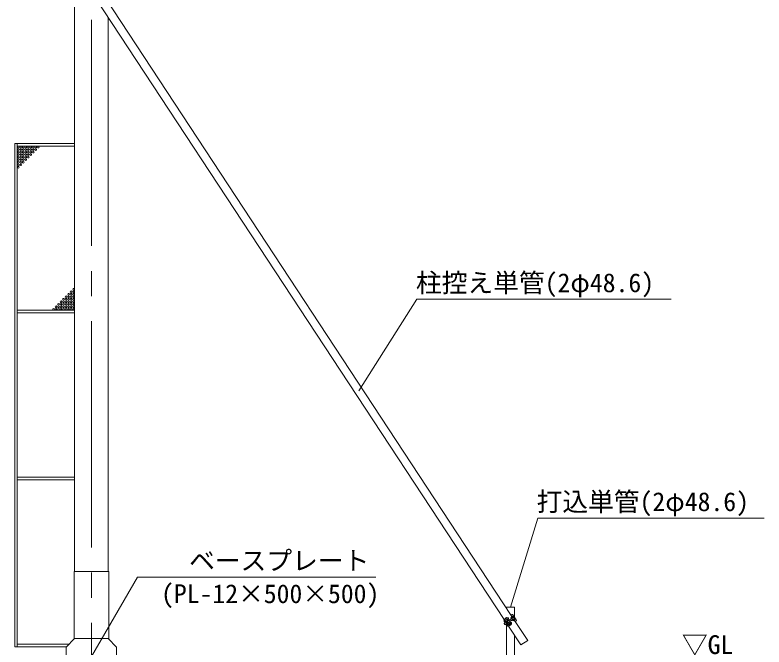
# Model space of a CAD drawing. Units: millimetres, scale not verified. Extents: x -30584 to 1616, y -23100 to 23100.
# Drawn here: x -8320 to -3851, y 6002 to 9774 of the extents above; entities that cross this region are included whole.
import ezdxf
from ezdxf.enums import TextEntityAlignment as Align

# ---------------------------------------------------------------- set-up
doc = ezdxf.new("R2010")
doc.units = ezdxf.units.MM
doc.header["$LTSCALE"] = 150
doc.linetypes.add('CHAIN2', pattern=[12, 9, -1, 1, -1])
for name, color, linetype, lineweight in [('0-2_ACCG-3018', 7, 'Continuous', 18), ('0-E_大型柱', 7, 'Continuous', 18), ('1-0_単管', 7, 'Continuous', 18), ('1-1_単管ｸﾗﾝﾌﾟ', 7, 'Continuous', 18), ('1-5_通芯', 1, 'CHAIN2', 18), ('1-8_標準ﾊﾟﾈﾙ', 7, 'Continuous', 18), ('1-A_文字', 7, 'Continuous', 18)]:
    doc.layers.add(name, color=color, linetype=linetype, lineweight=lineweight)
doc.styles.add('ＭＳ ゴシック', font='')
doc.styles.get('ＭＳ ゴシック').set_extended_font_data('MS Gothic')

msp = doc.modelspace()

# ---------------------------------------------------------------- linework, layer by layer
at = {"layer": '0-2_ACCG-3018'}
for centre in [(-8300.9, 8985.5), (-8285.9, 8985.5), (-8270.9, 8985.5), (-8255.9, 8985.5), (-8240.9, 8985.5), (-8225.9, 8985.5), (-8210.9, 8985.5), (-8195.9, 8985.5), (-8180.9, 8985.5), (-8300.9, 8970.5), (-8300.9, 8955.5), (-8300.9, 8940.5), (-8285.9, 8970.5), (-8285.9, 8955.5), (-8285.9, 8940.5), (-8270.9, 8970.5), (-8270.9, 8955.5), (-8270.9, 8940.5), (-8255.9, 8970.5), (-8255.9, 8955.5), (-8255.9, 8940.5), (-8240.9, 8970.5), (-8240.9, 8955.5), (-8240.9, 8940.5), (-8225.9, 8970.5), (-8225.9, 8955.5), (-8225.9, 8940.5), (-8210.9, 8970.5), (-8210.9, 8955.5), (-8195.9, 8970.5), (-8300.9, 8925.5), (-8300.9, 8910.5), (-8300.9, 8895.5), (-8285.9, 8925.5), (-8285.9, 8910.5), (-8285.9, 8895.5), (-8270.9, 8925.5), (-8270.9, 8910.5), (-8270.9, 8895.5), (-8255.9, 8925.5), (-8255.9, 8910.5), (-8240.9, 8925.5), (-8300.9, 8880.5), (-8300.9, 8865.5), (-8285.9, 8880.5), (-7970.2, 8137.5), (-8015.2, 8092.5), (-8000.2, 8107.5), (-8000.2, 8092.5), (-7985.2, 8122.5), (-7985.2, 8107.5), (-7985.2, 8092.5), (-7970.2, 8122.5), (-7970.2, 8107.5), (-7970.2, 8092.5), (-8060.2, 8047.5), (-8045.2, 8062.5), (-8045.2, 8047.5), (-8030.2, 8077.5), (-8030.2, 8062.5), (-8030.2, 8047.5), (-8015.2, 8077.5), (-8015.2, 8062.5), (-8015.2, 8047.5), (-8000.2, 8077.5), (-8000.2, 8062.5), (-8000.2, 8047.5), (-7985.2, 8077.5), (-7985.2, 8062.5), (-7985.2, 8047.5), (-7970.2, 8077.5), (-7970.2, 8062.5), (-7970.2, 8047.5), (-8090.2, 8017.5), (-8075.2, 8032.5), (-8075.2, 8017.5), (-8060.2, 8032.5), (-8060.2, 8017.5), (-8045.2, 8032.5), (-8045.2, 8017.5), (-8030.2, 8032.5), (-8030.2, 8017.5), (-8015.2, 8032.5), (-8015.2, 8017.5), (-8000.2, 8032.5), (-8000.2, 8017.5), (-7985.2, 8032.5), (-7985.2, 8017.5), (-7970.2, 8032.5), (-7970.2, 8017.5)]:
    msp.add_circle(centre, 5, dxfattribs=at)
at = {"layer": '0-E_大型柱'}
for p, q in [((-7964.2, 9902.1), (-7964.2, 6452)), ((-7764.2, 6452), (-7764.2, 9761.4))]:
    msp.add_line(p, q, dxfattribs=at)
for points in [[(-7967.4, 6452), (-7761, 6452), (-7761, 6052), (-7967.4, 6052)], [(-7964.2, 6052), (-7764.2, 6052), (-7714.2, 6002), (-7714.2, 5952), (-8014.2, 5952), (-8014.2, 6002)]]:
    msp.add_lwpolyline(points, close=True, dxfattribs=at)
at = {"layer": '1-0_単管'}
for points in [[(-5339.9, 6178.7), (-5339.9, 6240), (-5388.5, 6240), (-5388.5, 6234.4)], [(-5388.5, 6132.1), (-5388.5, 4240), (-5339.9, 4240), (-5339.9, 6072)], [(-5336.1, 6154.8), (-5261.4, 6041), (-5302, 6014.3), (-5375.5, 6126.2)]]:
    msp.add_lwpolyline(points, dxfattribs=at)
at = {"layer": '1-1_単管ｸﾗﾝﾌﾟ'}
for p, q in [((-5359.8, 6190.9), (-7825.5, 9943.2)), ((-5401.7, 6166.1), (-7866.1, 9916.5)), ((-5395, 6171.6), (-5394.3, 6170.5)), ((-5346.3, 6179.9), (-5384.6, 6154.8)), ((-5384.2, 6164.4), (-5376.5, 6171.7)), ((-5340.8, 6171.6), (-5379, 6146.4)), ((-5378.9, 6165.3), (-5376, 6168)), ((-5376.4, 6174.5), (-5375.4, 6173.1)), ((-5348, 6183.8), (-5361.8, 6175.7)), ((-5361.8, 6175.7), (-5360.2, 6172.9)), ((-5356.4, 6194.8), (-5360.6, 6192.1)), ((-5346.4, 6181.1), (-5360.2, 6172.9)), ((-5357.1, 6178.6), (-5357.1, 6178.5)), ((-5355.3, 6175.8), (-5354.5, 6174.5)), ((-5352.7, 6161.6), (-5339.8, 6171)), ((-5352.1, 6181.9), (-5351.9, 6181.5)), ((-5350.8, 6159), (-5337.9, 6168.4)), ((-5350.1, 6178.9), (-5349.5, 6177.8)), ((-5329.7, 6163.3), (-5349.5, 6193.4)), ((-5346.3, 6179.9), (-5340.8, 6171.6)), ((-5345, 6180.8), (-5339.6, 6172.4)), ((-5344, 6169.5), (-5343.3, 6168.5)), ((-5404.3, 6164.2), (-5400.7, 6158.7)), ((-5400.9, 6144), (-5401, 6142.4)), ((-5401, 6142.4), (-5397, 6136.3)), ((-5393.9, 6148.6), (-5400.9, 6144)), ((-5400.9, 6144), (-5395.4, 6135.7)), ((-5392.7, 6148.2), (-5399.6, 6143.7)), ((-5395.4, 6135.7), (-5397, 6136.3)), ((-5389.5, 6157.5), (-5395.6, 6153.5)), ((-5388.4, 6140.3), (-5395.4, 6135.7)), ((-5388.3, 6141.5), (-5395.2, 6137)), ((-5385.4, 6154.2), (-5390.6, 6150.8)), ((-5384.6, 6156), (-5385.1, 6156.8)), ((-5380, 6145.8), (-5385.1, 6142.5)), ((-5376.3, 6161.4), (-5384.6, 6156)), ((-5384.6, 6136.8), (-5378.5, 6140.8)), ((-5370.2, 6163), (-5383.9, 6154)), ((-5378.2, 6124.5), (-5381.8, 6130.1)), ((-5379.7, 6166.4), (-5376.3, 6161.4)), ((-5365.8, 6156.3), (-5379.5, 6147.4)), ((-5369.8, 6151.4), (-5378, 6145.9)), ((-5378, 6145.9), (-5377.4, 6145.1)), ((-5371.4, 6163.4), (-5370.2, 6163)), ((-5370.1, 6142.9), (-5360.3, 6147.1)), ((-5366.4, 6146.3), (-5369.8, 6151.4)), ((-5367.2, 6147.4), (-5363.6, 6149)), ((-5365.9, 6155.1), (-5365.8, 6156.3)), ((-5357.7, 6146.1), (-5358.6, 6147.5)), ((-5352.7, 6161.6), (-5350.8, 6159)), ((-5349, 6166.2), (-5348.2, 6164.9)), ((-5341.3, 6165.4), (-5341.6, 6165.8)), ((-5335.4, 6153.6), (-5331.2, 6156.4))]:
    msp.add_line(p, q, dxfattribs=at)
for points in [[(-5390.5, 6172.4), (-5386.3, 6175.2), (-5386.1, 6176.2), (-5386.7, 6177), (-5387.7, 6177.3), (-5394.8, 6172.6), (-5395, 6171.6)], [(-5365.2, 6134), (-5360.4, 6137.1), (-5360.7, 6135.8), (-5367.4, 6131.4)]]:
    msp.add_lwpolyline(points, dxfattribs=at)
for points in [[(-5358.9, 6177.7), (-5358.8, 6177.5), (-5350.5, 6183), (-5350.6, 6183.2), (-5351.6, 6183.4), (-5358.7, 6178.7)], [(-5347.1, 6159.6), (-5347.6, 6160.4), (-5347.4, 6161.5), (-5340.3, 6166.1), (-5339.2, 6165.9), (-5338.7, 6165.1), (-5338.9, 6164.1), (-5346, 6159.4)]]:
    msp.add_lwpolyline(points, close=True, dxfattribs=at)
for centre, radius, start, end in [((-5356.5, 6099.3), 80.6, 107.732, 126.343), ((-5270.3, 5947.8), 248, 115.294, 121.725), ((-5379.7, 6172.3), 4, 33.308, 113.897), ((-5378, 6167.5), 1.99, 133.291, 213.308), ((-5377.9, 6173.2), 1.99, 313.291, 33.308), ((-5378.8, 6170.9), 4, 313.291, 33.308), ((-5370.7, 6184.6), 12.6, 314.965, 36.514), ((-5363, 6163), 10.2, 4.079, 62.538), ((-5353.7, 6190.6), 5, 33.308, 123.308), ((-5345.9, 6180.2), 4.2, 33.308, 120.446), ((-5345.9, 6180.2), 1.01, 33.308, 120.446), ((-5340.4, 6171.8), 1.01, 306.171, 33.308), ((-5340.4, 6171.8), 4.2, 306.171, 33.308), ((-5396.5, 6154.5), 5.58, 139.68, 212.696), ((-5395.6, 6155.7), 6.95, 216.686, 274.496), ((-5401.1, 6158.4), 0.49, 319.68, 33.308), ((-5389.4, 6159.1), 8.38, 221.875, 261.771), ((-5403.2, 6150), 8.38, 344.846, 24.742), ((-5385.7, 6159.7), 5.57, 210.874, 272.771), ((-5375.9, 6154.4), 15.1, 193.957, 232.659), ((-5392.1, 6129), 10.8, 46.197, 76.683), ((-5382.7, 6136), 6.95, 152.121, 209.931), ((-5384, 6135.6), 5.58, 213.921, 286.937), ((-5380.1, 6160.1), 6, 133.291, 213.03), ((-5405, 6135.2), 28.2, 19.734, 46.896), ((-5375.2, 6154.9), 10.3, 184.069, 241.945), ((-5374.5, 6140.6), 10.8, 169.934, 200.42), ((-5382.3, 6129.8), 0.49, 33.308, 106.937), ((-5937.9, 6896.3), 946.7, 305.967, 307.697), ((-5373.3, 6143.6), 7.12, 161.697, 208.657), ((-5418.9, 6194.1), 80.6, 300.274, 318.885), ((-5372.4, 6148.4), 6, 213.587, 293.326), ((-5391.8, 6143.9), 28.2, 23.428, 43.843), ((-5391.3, 6144.2), 28.2, 25.491, 41.777), ((-5364.8, 6147.4), 1.99, 213.308, 293.326), ((-5362, 6145.3), 4, 33.308, 113.326), ((-5359.6, 6145.3), 1.99, 33.308, 113.326), ((-5361, 6143.9), 4, 312.72, 33.308), ((-5346.2, 6147.3), 12.6, 94.572, 111.651), ((-5346.2, 6147.3), 12.6, 30.103, 85.89), ((-5333.9, 6160.5), 5, 303.308, 33.308)]:
    msp.add_arc(centre, radius, start, end, dxfattribs=at)
at = {"layer": '1-5_通芯'}
msp.add_line((-7864.2, 11545.8), (-7864.2, 3669.5), dxfattribs=at)
at = {"layer": '1-8_標準ﾊﾟﾈﾙ'}
for points in [[(-8320.2, 9007), (-8306.9, 9007), (-8306.9, 6004), (-8320.2, 6004)], [(-8306.9, 9007), (-7964.2, 9007), (-7964.2, 8991.5), (-8306.9, 8991.5)], [(-8306.9, 8011.5), (-7964.2, 8011.5), (-7964.2, 7995.5), (-8306.9, 7995.5)], [(-8306.9, 7015.5), (-7964.2, 7015.5), (-7964.2, 6999.5), (-8306.9, 6999.5)]]:
    msp.add_lwpolyline(points, close=True, dxfattribs=at)
msp.add_lwpolyline([(-7996.7, 6019.5), (-8306.9, 6019.5), (-8306.9, 6004), (-8012.2, 6004)], dxfattribs=at)
at = {"layer": '1-A_文字'}
for p, q in [((-6269.3, 7530.7), (-5921.7, 8077.1)), ((-5921.7, 8077.1), (-5921.1, 8077.1)), ((-5921.1, 8077.1), (-4405.9, 8077.1)), ((-5364.2, 6240), (-5200.1, 6770.7)), ((-5200.1, 6770.7), (-5199.5, 6770.7)), ((-5199.5, 6770.7), (-3851.3, 6770.7)), ((-7863.3, 5946), (-7590.2, 6419)), ((-7590.2, 6419), (-7589.8, 6419)), ((-7589.8, 6419), (-6166.3, 6419))]:
    msp.add_line(p, q, dxfattribs=at)

# ---------------------------------------------------------------- texts
at = {"layer": '1-A_文字', "style": 'ＭＳ ゴシック'}
for s, p in [('柱控え単管(2φ48.6)\u3000', (-5927.7, 8085.8)), ('打込単管(2φ48.6)', (-5208.1, 6779.3)), ('\u3000\u3000ベースプレート\u3000\u3000', (-7588.6, 6427.6)), ('(PL-12×500×500)', (-7448.6, 6230.1)), ('▽GL', (-4341.2, 5926.2))]:
    msp.add_text(s, height=112.6, dxfattribs=at).set_placement(p, align=Align.BOTTOM_LEFT)

doc.saveas('drawing.dxf')
